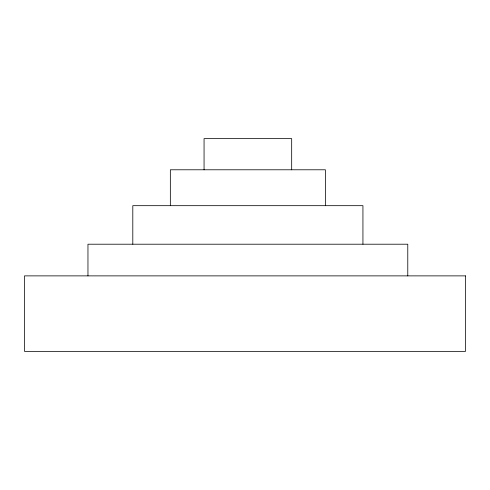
<?xml version="1.0" encoding="UTF-8"?>
<svg xmlns="http://www.w3.org/2000/svg" width="490" height="490" viewBox="0 0 490 490"><rect width="100%" height="100%" fill="white"/><g stroke="black" fill="none" stroke-linecap="round" stroke-linejoin="round"><path stroke-width="0.73" d="M407.778 275.876L407.778 244.21L87.961 244.21L87.961 275.876M362.937 244.21L362.937 205.678L132.802 205.678L132.802 244.21M325.397 205.678L325.397 169.785L170.342 169.785L170.342 205.678M291.679 169.785L291.679 138.639L204.061 138.639L204.061 169.785M465.5 275.876L24.5 275.876L24.5 351.361L465.5 351.361L465.5 275.876"/></g></svg>
